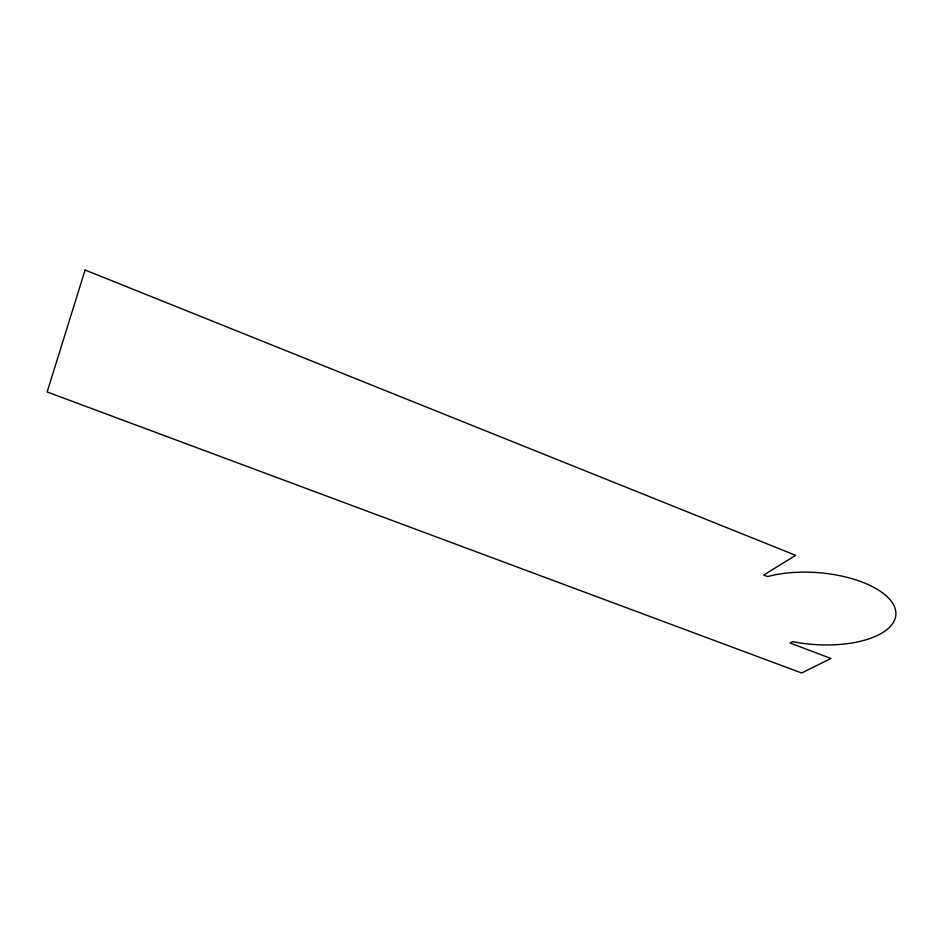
<?xml version="1.0" encoding="UTF-8"?>
<svg xmlns="http://www.w3.org/2000/svg" width="943" height="943" viewBox="0 0 943 943"><rect width="100%" height="100%" fill="white"/><g stroke="black" fill="none" stroke-linecap="round" stroke-linejoin="round"><path stroke-width="1.41" d="M85.106 270.004L47.15 391.958L801.656 672.996L830.913 658.473L790.01 642.973L792.533 641.641A80.532 35.975 4.5 0 0 894.648 607.186A80.532 35.975 4.5 0 0 767.567 576.597L763.689 575.077L795.633 555.321L85.106 270.004"/></g></svg>
